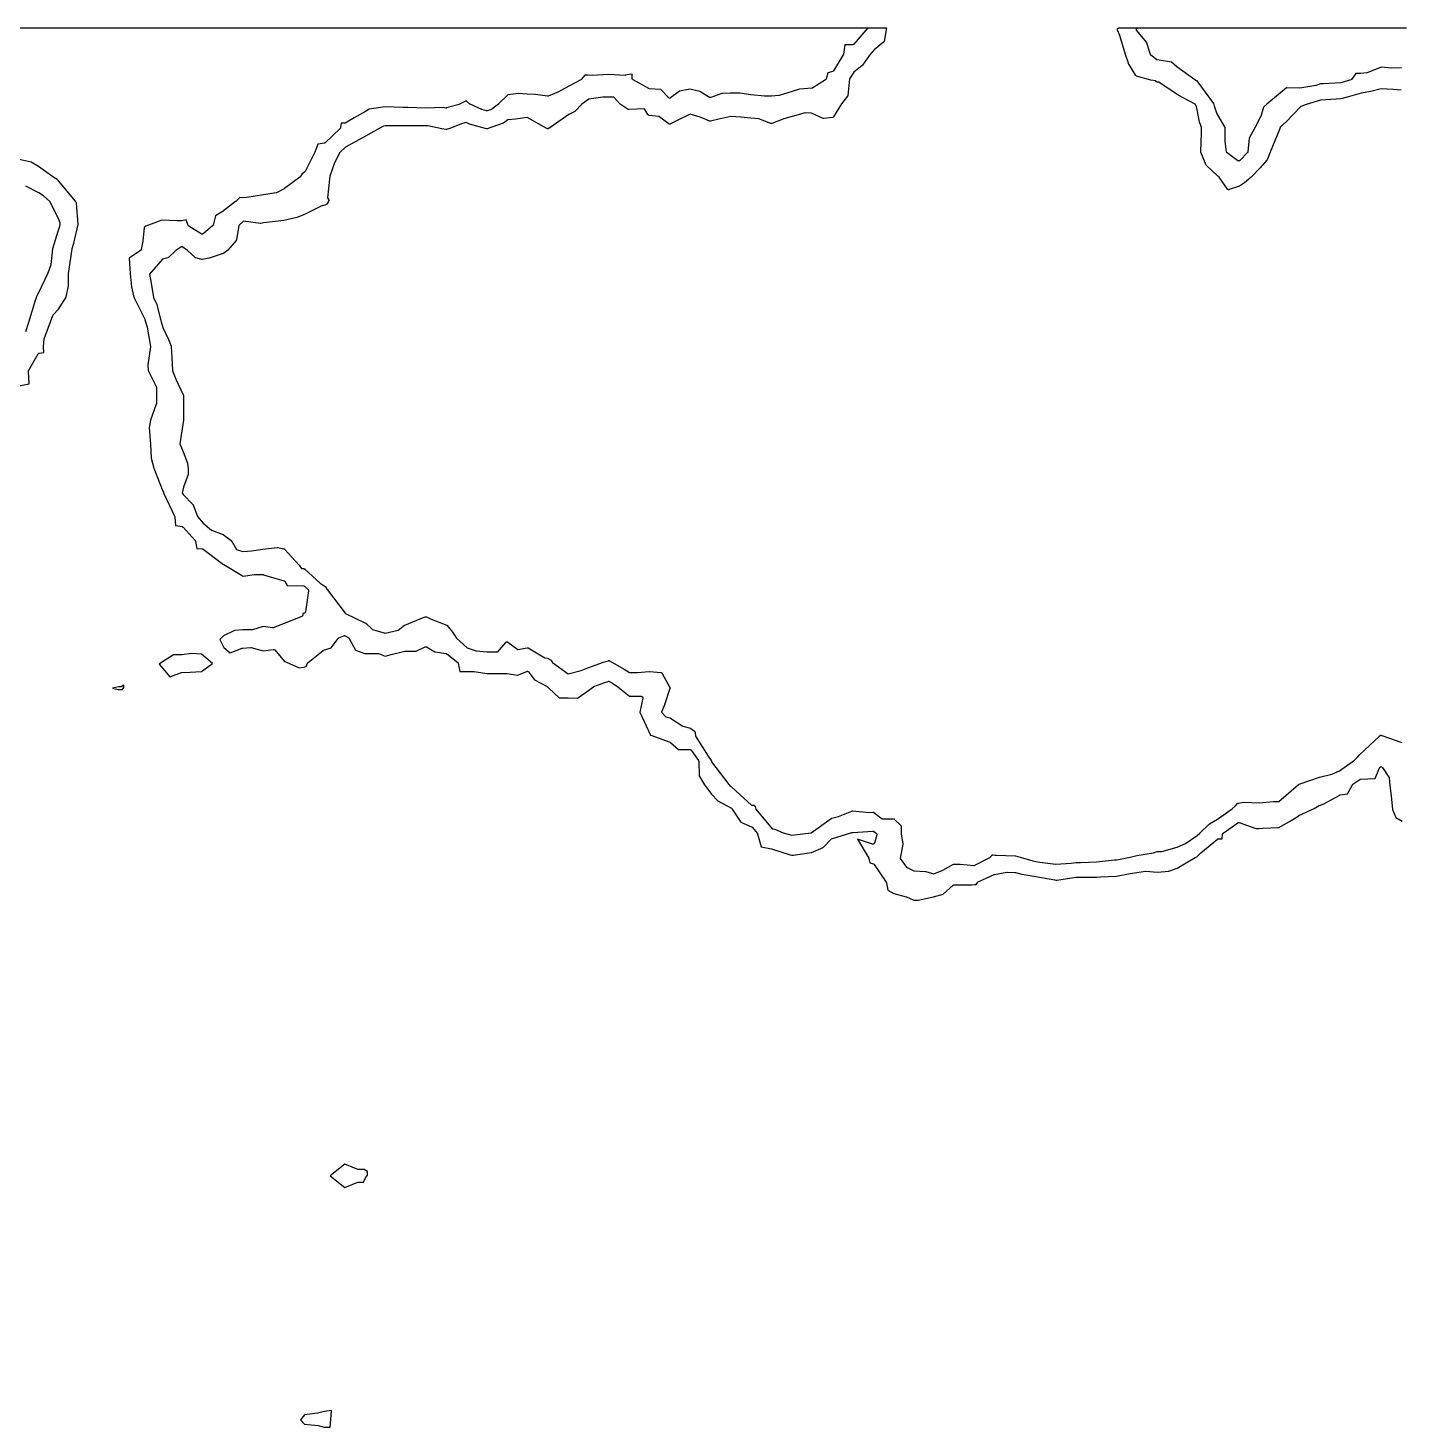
# Model space of a CAD drawing. Header units: millimetres. Extents: x 0 to 500, y 0 to 700.
# Drawn here: x 62.6 to 125.1, y 185.1 to 248.8 of the extents above; entities that cross this region are included whole.
import ezdxf

# ---------------------------------------------------------------- set-up
doc = ezdxf.new("R2010")
doc.units = ezdxf.units.MM
doc.layers.add('CORTE', color=1, linetype='Continuous')
doc.layers.add('GRABADO', color=5, linetype='Continuous')

msp = doc.modelspace()

# ---------------------------------------------------------------- linework, layer by layer
at = {"layer": 'CORTE'}
for points in [[(62.267, 248.833), (63.012, 248.833), (63.731, 248.833), (64.516, 248.833), (65.325, 248.833), (66.171, 248.833), (68.493, 248.833), (69.256, 248.833), (70.04, 248.833), (70.814, 248.833), (71.585, 248.833), (72.362, 248.833), (85.219, 248.833), (85.835, 248.833), (87.388, 248.833), (88.015, 248.833), (90.352, 248.833), (90.99, 248.833), (91.634, 248.833), (92.554, 248.833), (93.203, 248.833), (93.856, 248.833), (94.643, 248.833), (95.557, 248.833), (96.218, 248.833), (97.792, 248.833), (98.347, 248.833), (99.933, 248.833), (100.284, 248.833), (101.088, 248.833), (101.702, 248.833), (101.585, 248.223), (101.583, 248.218), (101.58, 248.208), (101.574, 248.198), (101.571, 248.194), (101.565, 248.186), (101.131, 247.83), (100.929, 247.6), (100.605, 247.134), (100.603, 247.13), (100.596, 247.123), (100.59, 247.118), (100.209, 246.82), (100.01, 246.51), (99.938, 245.763), (99.937, 245.757), (99.936, 245.751), (99.934, 245.745), (99.929, 245.735), (99.925, 245.728), (99.655, 245.381), (99.29, 244.783), (99.286, 244.778), (99.279, 244.769), (99.274, 244.765), (99.27, 244.762), (99.257, 244.753), (99.245, 244.75), (99.239, 244.749), (98.84, 244.706), (98.825, 244.706), (98.81, 244.71), (98.282, 244.943), (97.986, 244.962), (97.393, 244.798), (97.019, 244.694), (96.473, 244.476), (96.464, 244.473), (96.447, 244.47), (96.437, 244.472), (96.43, 244.473), (96.421, 244.476), (95.881, 244.692), (95.518, 244.721), (95.516, 244.721), (95.067, 244.775), (94.601, 244.794), (94.05, 244.676), (93.684, 244.586), (93.668, 244.583), (93.653, 244.586), (93.65, 244.586), (93.644, 244.588), (93.202, 244.771), (92.748, 244.901), (92.161, 244.619), (91.85, 244.462), (91.847, 244.46), (91.834, 244.455), (91.82, 244.453), (91.811, 244.453), (91.801, 244.454), (91.796, 244.456), (91.783, 244.459), (91.772, 244.467), (91.318, 244.802), (90.885, 244.849), (90.879, 244.849), (90.861, 244.854), (90.847, 244.861), (90.838, 244.869), (90.832, 244.875), (90.828, 244.881), (90.825, 244.885), (90.677, 245.143), (89.962, 245.112), (89.951, 245.113), (89.94, 245.116), (89.935, 245.118), (89.934, 245.118), (89.927, 245.121), (89.558, 245.358), (89.554, 245.361), (89.543, 245.37), (89.272, 245.675), (89.036, 245.684), (88.772, 245.673), (88.137, 245.592), (87.809, 245.367), (87.517, 245.037), (87.515, 245.034), (87.508, 245.028), (87.499, 245.023), (87.495, 245.021), (87.221, 244.897), (86.306, 244.257), (86.302, 244.254), (86.29, 244.248), (86.286, 244.246), (86.281, 244.244), (86.272, 244.241), (86.262, 244.24), (86.252, 244.24), (86.245, 244.241), (86.237, 244.243), (86.229, 244.245), (86.22, 244.249), (85.316, 244.753), (84.785, 244.684), (84.434, 244.653), (84.242, 244.5), (84.24, 244.498), (84.235, 244.495), (84.226, 244.491), (83.5, 244.242), (83.488, 244.239), (83.473, 244.239), (83.469, 244.239), (83.463, 244.24), (82.702, 244.449), (82.696, 244.451), (82.545, 244.521), (82.378, 244.476), (81.748, 244.241), (81.745, 244.24), (81.651, 244.213), (81.644, 244.21), (81.625, 244.208), (81.617, 244.209), (81.437, 244.238), (80.803, 244.369), (80.7, 244.366), (80.698, 244.366), (80.587, 244.369), (78.955, 244.369), (78.85, 244.373), (78.77, 244.361), (78.584, 244.254), (78.584, 244.254), (77.956, 243.907), (77.516, 243.663), (77.039, 243.398), (76.787, 243.155), (76.543, 242.682), (76.332, 242.072), (76.23, 241.094), (76.273, 241.01), (76.276, 241.004), (76.278, 240.996), (76.28, 240.99), (76.281, 240.982), (76.281, 240.974), (76.28, 240.968), (76.279, 240.96), (76.277, 240.954), (76.275, 240.949), (76.225, 240.836), (76.222, 240.831), (76.218, 240.824), (76.21, 240.816), (76.202, 240.808), (76.197, 240.805), (76.194, 240.803), (76.101, 240.755), (76.096, 240.753), (76.089, 240.751), (75.93, 240.71), (75.171, 240.326), (74.827, 240.196), (74.227, 240.059), (73.448, 239.97), (73.3, 239.946), (73.188, 239.927), (73.177, 239.925), (72.388, 240.027), (72.187, 239.828), (72.069, 239.177), (72.068, 239.172), (72.066, 239.167), (72.063, 239.158), (72.057, 239.149), (71.685, 238.703), (71.681, 238.698), (71.676, 238.694), (71.672, 238.691), (71.477, 238.561), (71.472, 238.557), (71.463, 238.553), (70.826, 238.339), (70.826, 238.339), (70.815, 238.335), (70.515, 238.284), (70.5, 238.284), (70.219, 238.356), (70.212, 238.358), (70.199, 238.364), (70.192, 238.369), (70.189, 238.372), (69.848, 238.695), (69.583, 238.879), (69.318, 238.695), (68.977, 238.372), (68.974, 238.369), (68.967, 238.364), (68.953, 238.358), (68.946, 238.356), (68.698, 238.292), (68.116, 237.619), (68.18, 237.203), (68.296, 236.553), (68.443, 236.226), (68.445, 236.221), (68.447, 236.212), (68.643, 235.44), (68.726, 235.184), (68.974, 234.635), (69.095, 234.334), (69.097, 234.327), (69.099, 234.32), (69.099, 234.315), (69.132, 233.83), (69.153, 233.212), (69.315, 232.823), (69.649, 232.114), (69.651, 232.109), (69.654, 232.101), (69.655, 232.091), (69.655, 232.085), (69.655, 230.974), (69.655, 230.969), (69.654, 230.961), (69.653, 230.956), (69.493, 229.871), (69.652, 229.511), (69.843, 229.002), (69.845, 228.997), (69.847, 228.99), (69.847, 228.985), (69.869, 228.754), (69.869, 228.75), (69.869, 228.493), (69.869, 228.489), (69.869, 228.484), (69.867, 228.474), (69.655, 227.901), (69.595, 227.651), (69.642, 227.575), (70.089, 227.115), (70.093, 227.11), (70.096, 227.106), (70.101, 227.097), (70.298, 226.565), (70.562, 226.259), (70.932, 225.942), (71.462, 225.753), (71.463, 225.752), (71.473, 225.748), (71.831, 225.47), (71.84, 225.46), (71.845, 225.453), (72.072, 225.068), (72.371, 224.967), (72.763, 224.996), (73.27, 225.077), (73.271, 225.078), (73.934, 225.157), (73.942, 225.157), (73.95, 225.156), (74.231, 225.098), (74.239, 225.096), (74.253, 225.09), (74.26, 225.085), (74.261, 225.083), (74.266, 225.079), (74.932, 224.35), (74.936, 224.344), (75.031, 224.194), (75.142, 224.19), (75.15, 224.19), (75.16, 224.188), (75.171, 224.185), (75.184, 224.177), (75.19, 224.172), (75.888, 223.52), (76.11, 223.379), (76.113, 223.377), (76.119, 223.373), (76.126, 223.365), (76.13, 223.359), (76.133, 223.354), (76.174, 223.278), (76.201, 223.233), (77.029, 222.153), (77.033, 222.148), (77.034, 222.146), (77.037, 222.14), (77.037, 222.139), (77.951, 221.71), (77.956, 221.708), (77.964, 221.702), (77.969, 221.698), (78.28, 221.422), (78.849, 221.252), (79.449, 221.386), (79.729, 221.606), (79.736, 221.61), (79.742, 221.613), (80.482, 221.922), (80.676, 221.996), (80.685, 221.998), (80.694, 222), (80.704, 222), (80.713, 221.998), (80.722, 221.996), (80.729, 221.993), (80.947, 221.886), (81.657, 221.618), (81.666, 221.612), (81.673, 221.607), (81.68, 221.601), (81.921, 221.297), (81.923, 221.294), (82.101, 221.017), (82.591, 220.587), (82.995, 220.441), (83.482, 220.392), (83.985, 220.392), (84.348, 220.828), (84.352, 220.832), (84.357, 220.837), (84.363, 220.842), (84.376, 220.849), (84.395, 220.854), (84.414, 220.854), (84.423, 220.851), (84.424, 220.851), (84.433, 220.849), (84.442, 220.844), (84.446, 220.841), (84.9, 220.508), (85.32, 220.582), (85.326, 220.583), (85.342, 220.583), (85.356, 220.579), (85.363, 220.576), (85.368, 220.573), (86.122, 220.121), (86.27, 220.102), (86.275, 220.101), (86.287, 220.098), (86.393, 220.031), (86.399, 220.026), (86.408, 220.018), (86.413, 220.011), (86.482, 219.909), (87.198, 219.4), (87.776, 219.554), (88.084, 219.665), (88.252, 219.725), (88.807, 219.925), (88.808, 219.926), (89.011, 219.992), (89.013, 219.993), (89.026, 219.996), (89.041, 219.996), (89.053, 219.995), (89.063, 219.992), (89.068, 219.989), (89.183, 219.931), (89.184, 219.931), (89.748, 219.615), (89.986, 219.452), (90.358, 219.452), (90.885, 219.501), (90.892, 219.501), (91.429, 219.451), (91.435, 219.45), (91.438, 219.449), (91.451, 219.445), (91.462, 219.437), (91.47, 219.431), (91.478, 219.421), (91.481, 219.415), (91.825, 218.777), (91.827, 218.772), (91.829, 218.766), (91.831, 218.76), (91.832, 218.751), (91.832, 218.742), (91.832, 218.734), (91.83, 218.726), (91.829, 218.722), (91.576, 217.983), (91.575, 217.981), (91.437, 217.649), (91.636, 217.436), (91.833, 217.386), (91.842, 217.384), (91.851, 217.379), (91.854, 217.377), (92.421, 217.013), (92.766, 216.915), (92.771, 216.913), (92.78, 216.909), (92.948, 216.778), (92.956, 216.774), (92.967, 216.76), (92.971, 216.753), (92.976, 216.742), (92.979, 216.731), (92.979, 216.727), (92.998, 216.546), (93.567, 215.648), (93.707, 215.451), (93.709, 215.447), (93.712, 215.442), (93.715, 215.434), (93.717, 215.427), (93.719, 215.42), (93.719, 215.413), (93.719, 215.404), (93.73, 215.386), (94.51, 214.346), (94.574, 214.277), (94.634, 214.245), (94.641, 214.239), (95.028, 213.887), (95.028, 213.887), (95.551, 213.406), (95.64, 213.403), (95.649, 213.403), (95.663, 213.399), (95.671, 213.395), (95.681, 213.39), (95.688, 213.384), (95.692, 213.38), (95.699, 213.373), (95.702, 213.367), (95.705, 213.363), (95.708, 213.357), (95.71, 213.349), (95.712, 213.344), (95.737, 213.22), (96.484, 212.323), (96.589, 212.318), (96.598, 212.318), (96.613, 212.314), (96.994, 212.145), (97.379, 212.041), (98.271, 212.145), (99.182, 212.807), (99.188, 212.811), (99.201, 212.817), (99.209, 212.819), (99.514, 212.886), (100.126, 213.139), (100.135, 213.142), (100.148, 213.144), (100.156, 213.144), (100.928, 213.08), (101.076, 213.091), (101.09, 213.091), (101.104, 213.087), (101.111, 213.084), (101.116, 213.081), (101.121, 213.078), (101.495, 212.792), (102.01, 212.792), (102.022, 212.791), (102.031, 212.788), (102.043, 212.783), (102.054, 212.774), (102.352, 212.476), (102.357, 212.471), (102.364, 212.461), (102.366, 212.455), (102.369, 212.449), (102.371, 212.44), (102.372, 212.432), (102.372, 212.427), (102.372, 212.08), (102.437, 211.655), (102.437, 211.649), (102.437, 211.642), (102.437, 211.636), (102.328, 210.981), (102.615, 210.583), (102.951, 210.422), (103.481, 210.39), (103.49, 210.389), (103.854, 210.283), (104.259, 210.439), (104.748, 210.714), (104.752, 210.716), (104.762, 210.72), (104.77, 210.722), (104.78, 210.723), (105.05, 210.723), (105.696, 210.657), (106.409, 211.023), (106.495, 211.12), (106.501, 211.126), (106.512, 211.134), (106.52, 211.138), (106.53, 211.142), (106.544, 211.143), (106.554, 211.143), (106.56, 211.143), (106.644, 211.128), (106.713, 211.126), (107.565, 211.098), (107.569, 211.098), (107.58, 211.096), (107.585, 211.095), (107.784, 211.035), (108.367, 210.869), (108.503, 210.845), (108.688, 210.813), (109.418, 210.723), (110.108, 210.765), (110.331, 210.797), (110.336, 210.798), (110.541, 210.798), (111.263, 210.819), (112.088, 210.916), (112.187, 210.919), (112.267, 210.934), (112.805, 211.036), (113.101, 211.11), (113.104, 211.111), (113.863, 211.236), (114.027, 211.289), (114.034, 211.291), (114.043, 211.292), (114.249, 211.292), (114.948, 211.489), (115.332, 211.666), (115.854, 212.02), (115.972, 212.129), (116.42, 212.555), (116.426, 212.561), (116.786, 212.771), (117.445, 213.245), (117.594, 213.37), (117.698, 213.482), (117.7, 213.484), (117.71, 213.493), (117.725, 213.501), (117.736, 213.504), (117.986, 213.548), (117.995, 213.548), (118.678, 213.511), (119.334, 213.583), (119.578, 213.583), (120.477, 214.347), (120.479, 214.348), (120.491, 214.357), (120.495, 214.36), (120.497, 214.361), (120.505, 214.365), (120.511, 214.368), (121.433, 214.689), (121.437, 214.69), (121.987, 214.818), (122.348, 214.978), (123.034, 215.467), (123.152, 215.586), (123.256, 215.703), (123.258, 215.706), (124.173, 216.559), (124.186, 216.573), (124.195, 216.581), (124.211, 216.589), (124.219, 216.591), (124.226, 216.593), (124.24, 216.594), (124.247, 216.593), (124.259, 216.591), (124.273, 216.585), (124.273, 216.584), (125.189, 216.261)], [(125.148, 246), (124.795, 246.023), (124.245, 246.06), (123.768, 245.932), (123.327, 245.865), (122.685, 245.687), (122.404, 245.609), (122.396, 245.607), (122.185, 245.594), (121.472, 245.55), (120.829, 245.352), (120.628, 245.277), (120.578, 245.25), (119.908, 244.557), (119.906, 244.555), (119.656, 244.322), (119.655, 244.321), (119.64, 244.308), (119.635, 244.29), (119.606, 244.201), (119.177, 243.172), (119.04, 242.817), (119.037, 242.812), (119.033, 242.805), (118.735, 242.465), (118.734, 242.464), (118.316, 242.034), (118.015, 241.773), (118.011, 241.77), (117.791, 241.629), (117.783, 241.625), (117.318, 241.465), (117.311, 241.463), (117.295, 241.46), (117.279, 241.462), (117.266, 241.465), (117.26, 241.468), (117.255, 241.471), (117.246, 241.477), (117.238, 241.485), (117.236, 241.487), (117.233, 241.491), (116.862, 242.034), (116.783, 242.087), (116.777, 242.091), (116.284, 242.564), (116.278, 242.572), (116.274, 242.578), (116.272, 242.583), (116.026, 243.173), (116.024, 243.18), (116.022, 243.186), (116.021, 243.194), (116.021, 243.201), (116.05, 244.044), (116.05, 244.298), (115.986, 244.472), (115.984, 244.477), (115.983, 244.484), (115.829, 245.249), (115.766, 245.367), (115.192, 245.659), (115.19, 245.659), (114.941, 245.803), (114.938, 245.804), (114.104, 246.365), (114.038, 246.365), (114.024, 246.369), (114.019, 246.371), (114.013, 246.373), (114.006, 246.378), (113.996, 246.385), (113.968, 246.419), (113.745, 246.461), (113.741, 246.462), (113.097, 246.64), (113.092, 246.642), (113.083, 246.646), (113.07, 246.656), (113.06, 246.667), (113.057, 246.672), (112.729, 247.218), (112.727, 247.222), (112.725, 247.227), (112.591, 247.618), (112.591, 247.619), (112.327, 248.49), (112.226, 248.732), (112.223, 248.741), (112.221, 248.751), (112.221, 248.758), (112.221, 248.765), (112.223, 248.774), (112.224, 248.78), (112.226, 248.785), (112.23, 248.793), (112.234, 248.801), (112.243, 248.811), (112.25, 248.818), (112.258, 248.823), (112.275, 248.831), (112.291, 248.833), (112.296, 248.833), (114.845, 248.833), (116.477, 248.833), (117.224, 248.833), (118.074, 248.833), (119.671, 248.833), (120.509, 248.833), (121.305, 248.833), (121.929, 248.833), (122.834, 248.833), (123.635, 248.833), (124.411, 248.833), (125.215, 248.833)], [(62.478, 234.991), (62.614, 235.43), (62.614, 235.43), (62.92, 236.423), (62.92, 236.424), (62.963, 236.554), (62.982, 236.612), (62.983, 236.616), (63.031, 236.717), (63.494, 237.671), (63.626, 238.049), (63.705, 238.765), (63.706, 238.771), (63.707, 238.775), (63.952, 239.575), (63.952, 239.577), (64.029, 239.794), (64.047, 239.871), (64.039, 239.955), (63.956, 240.175), (63.563, 240.93), (63.274, 241.181), (63.061, 241.315), (62.473, 241.625)]]:
    msp.add_lwpolyline(points, dxfattribs=at)
at = {"layer": 'GRABADO'}
for points in [[(62.028, 248.833), (62.823, 248.833), (63.69, 248.833), (64.584, 248.833), (65.52, 248.833), (68.085, 248.833), (68.929, 248.833), (69.796, 248.833), (70.651, 248.833), (71.504, 248.833), (72.362, 248.833), (80.332, 248.833), (81.013, 248.833), (82.729, 248.833), (83.422, 248.833), (86.006, 248.833), (86.711, 248.833), (87.422, 248.833), (88.439, 248.833), (89.156, 248.833), (89.878, 248.833), (90.748, 248.833), (91.758, 248.833), (92.488, 248.833), (94.229, 248.833), (94.842, 248.833), (96.594, 248.833), (96.983, 248.833), (97.872, 248.833), (98.994, 248.833), (99.989, 248.833), (100.848, 248.833), (100.209, 248.096), (100.205, 248.091), (100.197, 248.084), (100.192, 248.081), (100.182, 248.075), (100.167, 248.071), (100.163, 248.071), (100.157, 248.07), (99.802, 248.07), (99.736, 247.635), (99.735, 247.629), (99.732, 247.619), (99.728, 247.612), (99.726, 247.608), (99.288, 246.885), (99.283, 246.879), (99.28, 246.876), (99.275, 246.871), (99.267, 246.865), (99.262, 246.862), (99.257, 246.86), (99.25, 246.857), (99.025, 246.79), (98.949, 246.514), (98.946, 246.507), (98.943, 246.501), (98.939, 246.492), (98.931, 246.483), (98.923, 246.476), (98.339, 246.1), (98.329, 246.095), (98.315, 246.091), (98.308, 246.09), (97.738, 246.041), (97.395, 245.938), (96.809, 245.762), (96.803, 245.761), (96.452, 245.719), (96.134, 245.719), (95.517, 245.786), (95.515, 245.786), (95.02, 245.867), (94.596, 245.867), (94.194, 245.847), (93.691, 245.666), (93.687, 245.665), (93.682, 245.664), (93.673, 245.663), (93.663, 245.663), (93.654, 245.664), (93.642, 245.667), (93.632, 245.672), (93.196, 245.933), (92.74, 246.043), (92.272, 245.953), (91.857, 245.649), (91.854, 245.647), (91.849, 245.644), (91.84, 245.64), (91.832, 245.638), (91.823, 245.636), (91.808, 245.636), (91.798, 245.638), (91.791, 245.64), (91.782, 245.644), (91.777, 245.647), (91.771, 245.65), (91.764, 245.657), (91.417, 246.026), (90.882, 246.066), (90.876, 246.067), (90.871, 246.068), (90.861, 246.071), (90.148, 246.472), (90.139, 246.478), (90.133, 246.485), (90.13, 246.488), (90.125, 246.495), (90.119, 246.506), (90.117, 246.513), (90.115, 246.52), (90.114, 246.528), (90.114, 246.534), (90.114, 246.725), (89.974, 246.715), (89.802, 246.676), (89.794, 246.674), (89.782, 246.674), (89.036, 246.719), (88.29, 246.674), (88.286, 246.674), (88.107, 246.686), (87.957, 246.686), (87.788, 246.484), (87.78, 246.476), (87.772, 246.471), (87.769, 246.469), (87.219, 246.186), (86.749, 245.918), (86.745, 245.916), (86.283, 245.723), (86.269, 245.719), (86.252, 245.719), (86.246, 245.719), (85.703, 245.805), (85.329, 245.822), (85.329, 245.822), (84.921, 245.842), (84.438, 245.789), (84.011, 245.37), (84.009, 245.367), (83.715, 245.133), (83.711, 245.129), (83.702, 245.124), (83.504, 245.056), (83.501, 245.055), (83.488, 245.052), (83.473, 245.052), (83.469, 245.052), (83.463, 245.053), (83.256, 245.11), (83.25, 245.112), (82.722, 245.357), (82.718, 245.359), (82.712, 245.363), (82.54, 245.518), (82.234, 245.357), (82.229, 245.354), (82.222, 245.352), (81.754, 245.225), (81.651, 245.186), (81.638, 245.182), (81.62, 245.182), (81.613, 245.183), (81.501, 245.206), (80.7, 245.179), (80.698, 245.179), (79.89, 245.206), (79.653, 245.206), (78.85, 245.236), (78.129, 245.131), (77.957, 245.032), (77.434, 244.731), (77.03, 244.498), (77.025, 244.495), (77.016, 244.492), (77.007, 244.489), (76.998, 244.488), (76.848, 244.488), (76.818, 244.3), (76.817, 244.292), (76.813, 244.282), (76.808, 244.272), (76.8, 244.262), (76.796, 244.258), (76.117, 243.6), (76.113, 243.596), (76.107, 243.592), (76.094, 243.585), (76.081, 243.582), (75.781, 243.541), (75.643, 243.173), (75.642, 243.17), (75.207, 242.299), (75.203, 242.293), (75.2, 242.289), (75.196, 242.283), (75.189, 242.278), (75.073, 242.185), (74.978, 242.044), (74.974, 242.04), (74.967, 242.032), (74.257, 241.511), (74.252, 241.508), (73.905, 241.323), (73.9, 241.321), (73.889, 241.317), (73.3, 241.225), (72.542, 241.106), (72.538, 241.105), (72.364, 241.096), (72.36, 241.096), (72.221, 241.103), (72.038, 240.924), (72.035, 240.92), (71.479, 240.492), (71.475, 240.489), (71.118, 240.275), (71.006, 239.844), (71.004, 239.839), (71.002, 239.834), (70.999, 239.827), (70.991, 239.816), (70.984, 239.809), (70.554, 239.45), (70.549, 239.447), (70.543, 239.444), (70.535, 239.44), (70.521, 239.436), (70.504, 239.436), (70.494, 239.437), (70.485, 239.439), (70.48, 239.441), (70.475, 239.444), (70.469, 239.447), (69.901, 239.803), (69.89, 239.81), (69.88, 239.824), (69.874, 239.835), (69.787, 240.085), (69.592, 240.05), (69.379, 240.037), (69.375, 240.037), (68.668, 240.075), (67.946, 239.8), (67.874, 239.74), (67.804, 239.113), (67.804, 239.11), (67.735, 238.738), (67.734, 238.731), (67.731, 238.724), (67.728, 238.719), (67.725, 238.712), (67.722, 238.708), (67.717, 238.702), (67.708, 238.694), (67.19, 238.345), (67.233, 237.648), (67.29, 237.036), (67.39, 236.556), (67.798, 235.773), (67.893, 235.559), (67.895, 235.554), (67.896, 235.55), (67.924, 235.44), (68.003, 235.199), (68.004, 235.196), (68.005, 235.193), (68.15, 234.317), (68.151, 234.311), (68.151, 234.305), (68.151, 234.3), (68.041, 233.475), (68.052, 233.215), (68.416, 232.485), (68.418, 232.481), (68.42, 232.477), (68.422, 232.468), (68.423, 232.46), (68.423, 232.455), (68.423, 231.713), (68.423, 231.706), (68.421, 231.696), (68.419, 231.69), (68.156, 230.953), (68.097, 230.62), (68.163, 229.867), (68.163, 229.865), (68.191, 229.224), (68.316, 228.773), (68.726, 227.721), (68.742, 227.684), (68.744, 227.68), (68.745, 227.673), (68.747, 227.666), (68.747, 227.659), (68.747, 227.654), (68.747, 227.652), (68.767, 227.62), (68.769, 227.616), (69.266, 226.555), (69.268, 226.55), (69.27, 226.543), (69.271, 226.537), (69.272, 226.532), (69.291, 226.155), (69.593, 226.106), (69.597, 226.106), (69.607, 226.103), (69.616, 226.099), (69.622, 226.096), (69.627, 226.093), (69.634, 226.087), (69.638, 226.083), (70.19, 225.465), (70.195, 225.459), (70.199, 225.452), (70.202, 225.447), (70.204, 225.442), (70.207, 225.435), (70.208, 225.428), (70.264, 225.114), (70.512, 225.096), (70.519, 225.096), (70.529, 225.093), (70.54, 225.09), (70.551, 225.083), (71.428, 224.425), (71.486, 224.381), (71.492, 224.374), (71.492, 224.374), (71.5, 224.373), (72.378, 223.845), (72.897, 223.915), (73.295, 223.915), (73.306, 223.912), (73.824, 223.757), (74.241, 223.632), (74.251, 223.627), (74.262, 223.62), (74.269, 223.613), (74.274, 223.607), (74.278, 223.602), (74.39, 223.425), (75.142, 223.4), (75.15, 223.4), (75.162, 223.397), (75.173, 223.393), (75.184, 223.386), (75.19, 223.382), (75.338, 223.244), (75.345, 223.236), (75.35, 223.228), (75.353, 223.221), (75.356, 223.215), (75.357, 223.21), (75.359, 223.201), (75.359, 223.193), (75.359, 223.186), (75.359, 223.181), (75.215, 222.215), (75.214, 222.209), (75.211, 222.199), (75.208, 222.193), (75.204, 222.186), (75.197, 222.176), (75.185, 222.164), (75.172, 222.158), (75.165, 222.155), (75.159, 222.154), (75.104, 222.14), (75.092, 222.064), (75.091, 222.06), (75.089, 222.052), (75.084, 222.043), (75.081, 222.039), (75.078, 222.033), (75.07, 222.025), (75.065, 222.021), (75.061, 222.017), (75.052, 222.012), (74.242, 221.688), (73.748, 221.49), (73.739, 221.487), (73.729, 221.486), (73.719, 221.485), (73.294, 221.551), (72.8, 221.396), (72.796, 221.395), (72.786, 221.393), (72.364, 221.393), (71.987, 221.367), (71.481, 221.133), (71.32, 220.955), (71.496, 220.592), (71.785, 220.345), (72.339, 220.566), (72.344, 220.567), (72.348, 220.569), (72.355, 220.569), (72.727, 220.594), (72.733, 220.595), (72.748, 220.594), (73.293, 220.437), (73.751, 220.503), (73.761, 220.505), (73.775, 220.503), (73.784, 220.502), (73.798, 220.497), (73.806, 220.492), (73.817, 220.484), (74.258, 219.955), (74.347, 219.926), (74.926, 219.665), (75.127, 219.702), (75.252, 219.725), (75.318, 219.885), (75.321, 219.891), (75.326, 219.899), (75.332, 219.906), (75.338, 219.912), (76.02, 220.458), (76.023, 220.461), (76.031, 220.466), (76.04, 220.47), (76.395, 220.584), (76.716, 221.012), (76.72, 221.017), (76.727, 221.024), (76.732, 221.028), (76.74, 221.033), (76.966, 221.13), (76.972, 221.132), (76.984, 221.136), (76.999, 221.136), (77.004, 221.135), (77.013, 221.134), (77.023, 221.13), (77.028, 221.127), (77.032, 221.125), (77.189, 221.031), (77.194, 221.027), (77.202, 221.02), (77.209, 221.013), (77.212, 221.008), (77.214, 221.004), (77.502, 220.466), (77.932, 220.323), (78.525, 220.323), (78.533, 220.321), (78.539, 220.32), (78.544, 220.319), (78.85, 220.206), (79.121, 220.281), (79.752, 220.432), (79.761, 220.435), (80.262, 220.435), (80.669, 220.625), (80.675, 220.627), (80.68, 220.629), (80.689, 220.631), (80.709, 220.631), (80.718, 220.629), (80.724, 220.627), (80.732, 220.623), (80.737, 220.621), (81.114, 220.395), (81.635, 220.317), (81.639, 220.316), (81.648, 220.314), (81.659, 220.31), (81.669, 220.304), (82.157, 219.913), (82.165, 219.906), (82.171, 219.897), (82.175, 219.891), (82.178, 219.883), (82.181, 219.875), (82.258, 219.505), (82.912, 219.505), (83.484, 219.416), (84.41, 219.416), (84.889, 219.341), (85.305, 219.507), (85.317, 219.511), (85.333, 219.512), (85.344, 219.51), (85.349, 219.509), (85.354, 219.508), (85.363, 219.504), (85.368, 219.501), (85.374, 219.498), (85.386, 219.488), (85.652, 219.127), (86.232, 218.81), (86.237, 218.807), (86.243, 218.803), (86.307, 218.748), (86.781, 218.301), (87.185, 218.301), (87.611, 218.281), (88.066, 218.608), (88.341, 218.806), (88.344, 218.808), (88.349, 218.811), (88.356, 218.814), (88.86, 218.996), (89.009, 219.049), (89.012, 219.051), (89.024, 219.054), (89.039, 219.055), (89.046, 219.054), (89.046, 219.054), (89.059, 219.052), (89.071, 219.046), (89.209, 218.968), (89.448, 218.805), (89.989, 218.372), (90.526, 218.372), (90.535, 218.37), (90.538, 218.369), (90.55, 218.365), (90.565, 218.355), (90.571, 218.348), (90.576, 218.343), (90.581, 218.334), (90.585, 218.326), (90.588, 218.318), (90.59, 218.309), (90.591, 218.302), (90.591, 218.297), (90.591, 218.291), (90.59, 218.285), (90.456, 217.642), (90.946, 216.597), (90.961, 216.593), (90.965, 216.592), (91.838, 216.278), (91.845, 216.276), (91.86, 216.267), (92.224, 215.94), (92.748, 215.94), (92.761, 215.938), (92.778, 215.932), (92.792, 215.921), (92.797, 215.915), (92.8, 215.912), (93.128, 215.451), (93.13, 215.448), (93.133, 215.442), (93.137, 215.433), (93.138, 215.427), (93.14, 215.42), (93.141, 215.413), (93.168, 214.742), (93.41, 214.339), (93.726, 213.908), (94.009, 213.599), (94.628, 213.266), (94.637, 213.262), (94.66, 213.241), (94.663, 213.239), (94.668, 213.232), (94.671, 213.227), (95.057, 212.629), (95.55, 212.425), (95.551, 212.425), (95.56, 212.42), (95.571, 212.412), (95.576, 212.406), (95.813, 212.122), (95.818, 212.116), (95.823, 212.107), (95.825, 212.103), (95.827, 212.097), (95.98, 211.506), (96.46, 211.419), (96.465, 211.418), (97.304, 211.143), (97.379, 211.123), (97.441, 211.13), (98.28, 211.256), (98.809, 211.474), (99.172, 211.853), (99.173, 211.854), (99.183, 211.864), (99.199, 211.871), (100.078, 212.146), (100.081, 212.147), (100.122, 212.156), (100.126, 212.158), (100.135, 212.161), (100.148, 212.163), (100.156, 212.163), (100.163, 212.162), (101.076, 212.228), (101.083, 212.228), (101.093, 212.227), (101.104, 212.224), (101.117, 212.218), (101.123, 212.214), (101.229, 212.133), (101.235, 212.128), (101.243, 212.119), (101.247, 212.112), (101.251, 212.106), (101.253, 212.098), (101.255, 212.091), (101.257, 212.084), (101.257, 212.078), (101.257, 212.069), (101.256, 212.061), (101.255, 212.056), (101.151, 211.683), (101.15, 211.678), (101.146, 211.67), (101.142, 211.662), (101.136, 211.655), (101.133, 211.651), (101.124, 211.642), (101.111, 211.635), (101.103, 211.632), (101.094, 211.629), (101.084, 211.628), (101.074, 211.628), (101.069, 211.629), (101.064, 211.629), (101.057, 211.631), (100.383, 211.862), (100.891, 210.999), (100.894, 210.993), (100.896, 210.988), (100.897, 210.984), (100.946, 210.785), (101.109, 210.727), (101.114, 210.725), (101.119, 210.722), (101.124, 210.718), (101.129, 210.714), (101.136, 210.707), (101.14, 210.702), (101.686, 209.892), (101.689, 209.887), (101.693, 209.879), (101.694, 209.875), (101.696, 209.871), (101.763, 209.53), (102.033, 209.387), (102.594, 209.237), (102.597, 209.236), (102.606, 209.233), (102.949, 209.084), (103.141, 209.073), (103.839, 209.223), (104.288, 209.357), (104.736, 209.761), (104.739, 209.763), (104.746, 209.768), (104.762, 209.775), (104.777, 209.778), (105.585, 209.778), (105.706, 209.785), (105.782, 209.79), (105.855, 209.895), (105.858, 209.898), (105.865, 209.907), (105.878, 209.917), (106.606, 210.244), (106.613, 210.247), (106.622, 210.249), (107.189, 210.356), (107.196, 210.357), (107.205, 210.357), (107.564, 210.346), (107.571, 210.346), (107.581, 210.344), (107.863, 210.264), (108.503, 210.151), (109.365, 210), (109.418, 209.993), (109.467, 209.996), (110.334, 210.12), (110.339, 210.121), (111.106, 210.121), (111.263, 210.125), (111.447, 210.147), (112.187, 210.17), (112.806, 210.287), (113.11, 210.345), (113.507, 210.395), (113.515, 210.395), (114.048, 210.355), (114.567, 210.394), (114.942, 210.532), (115.766, 211.027), (115.769, 211.029), (115.837, 211.06), (115.854, 211.071), (116.028, 211.232), (116.779, 211.859), (116.786, 211.865), (116.795, 211.869), (116.802, 211.872), (116.812, 211.875), (116.817, 211.875), (116.822, 211.876), (116.829, 211.876), (116.996, 211.867), (117.014, 212.083), (117.015, 212.088), (117.016, 212.094), (117.02, 212.104), (117.023, 212.111), (117.025, 212.113), (117.03, 212.121), (117.036, 212.128), (117.042, 212.133), (117.712, 212.606), (117.717, 212.609), (117.729, 212.615), (117.746, 212.618), (117.763, 212.618), (117.773, 212.616), (117.776, 212.615), (118.527, 212.35), (118.678, 212.343), (118.849, 212.359), (119.585, 212.396), (120.062, 212.658), (120.493, 212.928), (120.497, 212.931), (121.183, 213.253), (121.344, 213.344), (121.422, 213.389), (121.427, 213.391), (121.594, 213.455), (122.351, 213.871), (122.358, 213.874), (122.369, 213.877), (122.704, 213.928), (122.938, 214.337), (122.943, 214.344), (122.952, 214.354), (122.958, 214.359), (123.27, 214.58), (123.281, 214.587), (123.291, 214.59), (123.296, 214.591), (123.302, 214.592), (123.305, 214.592), (123.976, 214.622), (124.168, 215.11), (124.172, 215.117), (124.176, 215.124), (124.179, 215.127), (124.184, 215.133), (124.19, 215.138), (124.192, 215.14), (124.2, 215.146), (124.211, 215.151), (124.216, 215.153), (124.228, 215.156), (124.243, 215.156), (124.255, 215.154), (124.264, 215.151), (124.273, 215.147), (124.284, 215.14), (124.29, 215.135), (124.295, 215.129), (124.299, 215.124), (124.595, 214.691), (124.597, 214.687), (124.6, 214.68), (124.604, 214.671), (124.605, 214.664), (124.606, 214.66), (124.639, 214.306), (124.703, 213.839), (124.704, 213.838), (124.766, 213.204), (124.903, 212.853), (125.204, 212.684)], [(125.166, 247.024), (124.717, 246.999), (124.711, 246.999), (124.249, 247.045), (123.605, 246.788), (123.6, 246.786), (123.593, 246.785), (123.314, 246.765), (123.095, 246.765), (122.891, 246.489), (122.887, 246.484), (122.882, 246.479), (122.876, 246.474), (122.872, 246.471), (122.866, 246.468), (122.861, 246.466), (122.856, 246.464), (122.402, 246.338), (122.394, 246.337), (121.607, 246.288), (121.472, 246.28), (121.275, 246.219), (121.27, 246.218), (120.539, 246.089), (120.531, 246.089), (119.923, 246.111), (119.661, 245.879), (119.661, 245.878), (119.037, 245.366), (118.875, 245.226), (118.751, 244.796), (118.749, 244.791), (118.747, 244.787), (118.485, 244.276), (118.22, 243.817), (118.168, 243.192), (118.167, 243.188), (118.165, 243.179), (118.162, 243.17), (118.159, 243.165), (118.157, 243.161), (118.152, 243.153), (117.808, 242.794), (117.803, 242.789), (117.794, 242.782), (117.787, 242.778), (117.778, 242.774), (117.768, 242.772), (117.763, 242.771), (117.758, 242.77), (117.748, 242.77), (117.738, 242.772), (117.726, 242.775), (117.714, 242.781), (117.222, 243.141), (117.213, 243.148), (117.206, 243.157), (117.202, 243.164), (117.198, 243.171), (117.196, 243.177), (117.195, 243.183), (117.194, 243.189), (117.138, 243.658), (117.138, 243.662), (117.138, 244.292), (116.76, 244.951), (116.757, 244.957), (116.644, 245.265), (116.644, 245.267), (116.642, 245.271), (116.618, 245.392), (115.851, 246.419), (115.833, 246.428), (115.831, 246.429), (115.756, 246.472), (114.928, 247.068), (114.687, 247.271), (114.031, 247.376), (114.023, 247.378), (114.012, 247.382), (114.004, 247.388), (114.002, 247.389), (113.752, 247.59), (113.743, 247.597), (113.737, 247.607), (113.734, 247.611), (113.732, 247.616), (113.73, 247.621), (113.54, 248.192), (113.107, 248.711), (113.103, 248.716), (113.099, 248.724), (113.096, 248.729), (113.094, 248.735), (113.092, 248.743), (113.09, 248.752), (113.09, 248.759), (113.09, 248.764), (113.091, 248.772), (113.094, 248.781), (113.096, 248.786), (113.098, 248.791), (113.103, 248.801), (113.111, 248.811), (113.119, 248.818), (113.128, 248.823), (113.143, 248.831), (113.155, 248.833), (113.16, 248.833), (113.165, 248.833), (114.88, 248.833), (115.706, 248.833), (116.645, 248.833), (118.41, 248.833), (119.336, 248.833), (120.216, 248.833), (120.905, 248.833), (121.906, 248.833), (122.792, 248.833), (123.649, 248.833), (124.538, 248.833), (125.404, 248.833)], [(62.151, 232.527), (62.628, 232.616), (62.598, 233.194), (62.598, 233.198), (62.599, 233.207), (62.601, 233.215), (62.602, 233.219), (62.605, 233.226), (62.607, 233.231), (63.033, 233.975), (63.035, 233.979), (63.042, 233.987), (63.047, 233.992), (63.052, 233.996), (63.063, 234.004), (63.076, 234.009), (63.084, 234.011), (63.301, 234.035), (63.284, 234.305), (63.284, 234.309), (63.306, 234.652), (63.307, 234.658), (63.308, 234.665), (63.31, 234.67), (63.603, 235.445), (63.713, 235.735), (63.715, 235.741), (63.721, 235.75), (63.726, 235.757), (63.965, 236.011), (64.318, 236.559), (64.418, 237.087), (64.418, 237.648), (64.525, 238.343), (64.58, 238.765), (64.581, 238.771), (64.582, 238.777), (64.67, 239.025), (64.864, 239.871), (64.78, 240.844), (64.745, 240.938), (63.971, 241.867), (63.898, 241.93), (63.75, 242.023), (63.748, 242.024), (63.057, 242.514), (62.724, 242.714), (62.164, 242.834)]]:
    msp.add_lwpolyline(points, dxfattribs=at)
for points in [[(70.479, 220.284), (70.03, 220.316), (69.587, 220.262), (69.204, 220.262), (68.697, 219.935), (68.549, 219.839), (68.714, 219.64), (69.034, 219.257), (69.567, 219.449), (69.96, 219.472), (70.483, 219.504), (70.979, 219.861), (70.479, 220.284)], [(66.701, 218.801), (66.418, 218.744), (66.701, 218.688), (66.878, 218.688), (66.948, 218.772), (66.948, 218.875), (66.824, 218.801), (66.701, 218.801)], [(78.049, 196.714), (77.899, 196.805), (77.599, 196.805), (77.006, 197.041), (76.345, 196.512), (77.006, 195.982), (77.599, 196.219), (77.87, 196.219), (77.957, 196.428), (78.049, 196.539), (78.049, 196.714)], [(75.773, 185.691), (75.179, 185.621), (74.994, 185.398), (75.177, 185.198), (75.798, 185.131), (76.076, 185.064), (76.338, 185.064), (76.369, 185.402), (76.407, 185.817), (76.082, 185.774), (75.773, 185.691)]]:
    msp.add_lwpolyline(points, close=True, dxfattribs=at)

doc.saveas('drawing.dxf')
